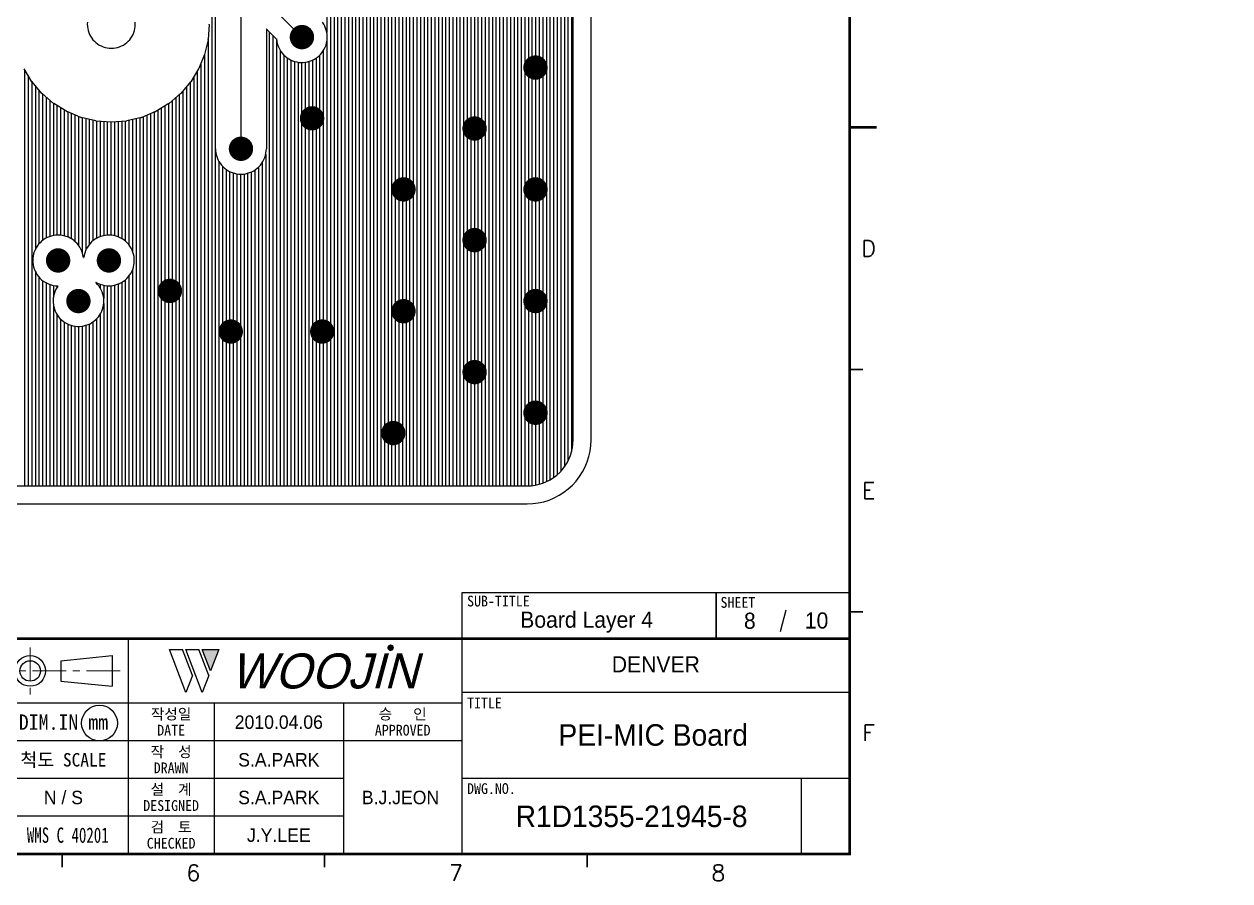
# Model space of a CAD drawing. Extents: x 295 to 953, y 10 to 290.
# Drawn here: x 728.7 to 952.6, y 10 to 169.2 of the extents above; entities that cross this region are included whole.
import ezdxf
from ezdxf.enums import TextEntityAlignment as Align

# ---------------------------------------------------------------- set-up
doc = ezdxf.new("R2010")
doc.units = 0
doc.header["$LTSCALE"] = 5
doc.header["$MEASUREMENT"] = 0
doc.linetypes.add('CENTER', pattern=[2, 1.25, -0.25, 0.25, -0.25])
doc.layers.get('0').update_dxf_attribs({"linetype": 'CONTINUOUS', "lineweight": 25})
for name, color, linetype, lineweight in [('2', 2, 'CENTER', 13), ('4', 4, 'CONTINUOUS', 18), ('6', 6, 'CONTINUOUS', 13)]:
    doc.layers.add(name, color=color, linetype=linetype, lineweight=lineweight)
for name, color, linetype in [('ART004_PHO', 10, 'CONTINUOUS'), ('SHEET', 3, 'CONTINUOUS'), ('문자', 4, 'CONTINUOUS'), ('테두리', 3, 'CONTINUOUS')]:
    doc.layers.add(name, color=color, linetype=linetype)
doc.styles.add('MARK', font='ARLRDBD.TTF')
doc.styles.get("Standard").update_dxf_attribs({"font": 'simplex.shx'})
doc.styles.add('굴림', font='')
doc.styles.add('굴림체', font='')
doc.styles.get('굴림').set_extended_font_data('Gulim')
doc.styles.get('굴림체').set_extended_font_data('GulimChe')

# ---------------------------------------------------------------- blocks, each defined once
blk = doc.blocks.new('B')
at = {"layer": '문자'}
blk.add_hatch(color=256, dxfattribs=at).paths.add_polyline_path([(13.79, 10), (15.31, 6), (16.84, 10)])
at = {"color": 4, "const_width": 0.6}
blk.add_lwpolyline([(48.46, 10.32, 1), (49.06, 10.32, 1)], format="xyb", close=True, dxfattribs=at)
at = {"layer": '문자'}
for p, q in [((10.73, 2), (7.68, 10)), ((7.68, 10), (10.09, 10)), ((11.94, 5.16), (10.09, 10)), ((10.73, 10), (13.15, 10)), ((13.79, 2), (10.73, 10)), ((14.99, 5.16), (13.15, 10)), ((13.79, 10), (16.84, 10)), ((15.31, 6), (13.79, 10)), ((16.84, 10), (15.31, 6)), ((11.94, 5.16), (10.73, 2)), ((14.99, 5.16), (13.79, 2))]:
    blk.add_line(p, q, dxfattribs=at)
at = {"layer": '문자', "style": 'MARK', "oblique": 15}
blk.add_text('WOOJIN', height=6.5, dxfattribs=at).set_placement((36.4, 6), align=Align.MIDDLE_CENTER)
blk = doc.blocks.new('C')
at = {"layer": '2'}
for p, q in [((252.83, 53.35), (252.83, 44.65)), ((269.53, 49), (248.48, 49))]:
    blk.add_line(p, q, dxfattribs=at)
at = {"layer": 'SHEET'}
for p, q in [((393.14, 60.3), (392.07, 56.28)), ((271, 55), (271, 15)), ((271, 55), (271, 15)), ((333, 55), (333, 15)), ((405, 45), (333, 45)), ((333, 43), (247, 43)), ((287, 43), (287, 15)), ((311, 43), (311, 15)), ((333, 36), (247, 36)), ((311, 29), (247, 29)), ((405, 29), (333, 29)), ((396, 29), (396, 15)), ((311, 22), (227, 22))]:
    blk.add_line(p, q, dxfattribs=at)
at = {"layer": 'SHEET', "color": 4}
for p, q in [((258.53, 50.9), (268.03, 51.85)), ((268.03, 51.85), (268.03, 46.15)), ((258.53, 50.9), (258.53, 47.1)), ((258.53, 47.1), (268.03, 46.15))]:
    blk.add_line(p, q, dxfattribs=at)
at = {"layer": 'SHEET'}
for points in [[(333, 55), (380.19, 55), (380.19, 63.49), (333, 63.49)], [(380.19, 55), (405, 55), (405, 63.49), (380.19, 63.49)]]:
    blk.add_lwpolyline(points, close=True, dxfattribs=at)
at = {"layer": 'SHEET', "color": 4}
for radius in [2.85, 1.9]:
    blk.add_circle((252.83, 49), radius, dxfattribs=at)
at = {"layer": 'SHEET'}
blk.add_circle((265.7, 39.32), 3.32, dxfattribs=at)
at = {"layer": '테두리'}
blk.add_line((405, 285), (405, 15), dxfattribs=at)
for points, const_width in [([(15, 285), (15, 15), (405, 15), (405, 285), (15, 285)], 0.5), ([(410, 150), (405, 150)], 0.5), ([(407.5, 105), (405, 105)], 0.3), ([(407.5, 60), (405, 60)], 0.3), ([(15, 55), (405, 55)], 0.5), ([(258.75, 12.5), (258.75, 15)], 0.3), ([(307.5, 12.5), (307.5, 15)], 0.3), ([(356.25, 12.5), (356.25, 15)], 0.3)]:
    blk.add_lwpolyline(points, dxfattribs=dict(at, const_width=const_width))
blk.add_blockref('B', (271, 43))
at = {"layer": '문자'}
for s, p in [('D', (408.5, 127.5)), ('E', (408.5, 82.5)), ('F', (408.5, 37.5)), ('6', (283.12, 11.5)), ('7', (331.88, 11.5)), ('8', (380.62, 11.5))]:
    blk.add_text(s, height=3, dxfattribs=at).set_placement(p, align=Align.MIDDLE)
at = {"layer": '문자', "style": '굴림체'}
for s, height, p in [('SUB-TITLE', 2, (339.77, 61.98)), ('SHEET', 2, (384.24, 61.74)), ('DIM.IN mm', 2.85, (259, 39.5)), ('작성일', 2, (279, 41)), ('승   인', 2, (322, 41)), ('DATE', 2, (279, 38)), ('APPROVED', 2, (322, 38)), ('척도 SCALE', 2.5, (259, 32.5)), ('작  성', 2, (279, 34)), ('DRAWN', 2, (279, 31)), ('설  계', 2, (279, 27)), ('DESIGNED', 2, (279, 24)), ('검  토', 2, (279, 20)), ('CHECKED', 2, (279, 17))]:
    blk.add_text(s, height=height, dxfattribs=at).set_placement(p, align=Align.MIDDLE_CENTER)
for s, p in [('TITLE', (333.95, 42.05)), ('DWG.NO.', (333.95, 26.15))]:
    blk.add_text(s, height=2, dxfattribs=at).set_placement(p)
at = {"layer": '문자', "style": '굴림체', "width": 0.75}
blk.add_text('공차 적용기준 : WMS C 40201', height=2.85, dxfattribs=at).set_placement((249, 18.5), align=Align.MIDDLE_CENTER)

msp = doc.modelspace()

# ---------------------------------------------------------------- linework, layer by layer
at = {"const_width": 2.26}
for points in [[(780.27, 167.89, 1), (780.27, 165.62, 1)], [(823.64, 162.23, 1), (823.64, 159.97, 1)], [(782.15, 152.8, 1), (782.15, 150.54, 1)], [(812.33, 150.91, 1), (812.33, 148.65, 1)], [(768.95, 147.14, 1), (768.95, 144.88, 1)], [(799.12, 139.6, 1), (799.12, 137.33, 1)], [(823.64, 139.6, 1), (823.64, 137.33, 1)], [(812.33, 130.17, 1), (812.33, 127.9, 1)], [(735, 126.4, 1), (735, 124.13, 1)], [(744.43, 126.4, 1), (744.43, 124.13, 1)], [(755.75, 120.74, 1), (755.75, 118.47, 1)], [(738.77, 118.85, 1), (738.77, 116.59, 1)], [(823.64, 118.85, 1), (823.64, 116.59, 1)], [(799.12, 116.97, 1), (799.12, 114.7, 1)], [(767.06, 113.19, 1), (767.06, 110.93, 1)], [(784.04, 113.19, 1), (784.04, 110.93, 1)], [(812.33, 105.65, 1), (812.33, 103.39, 1)], [(823.64, 98.11, 1), (823.64, 95.84, 1)], [(797.24, 94.33, 1), (797.24, 92.07, 1)]]:
    msp.add_lwpolyline(points, format="xyb", close=True, dxfattribs=at)
at = {"layer": 'ART004_PHO', "color": 7}
for p, q in [((784.9, 254.9), (784.9, 167.63)), ((785.56, 254.9), (785.56, 83.39)), ((786.23, 254.9), (786.23, 83.39)), ((786.9, 254.9), (786.9, 83.39)), ((787.57, 254.9), (787.57, 83.39)), ((788.24, 254.9), (788.24, 83.39)), ((788.91, 254.9), (788.91, 83.39)), ((789.57, 254.9), (789.57, 83.39)), ((790.24, 254.9), (790.24, 83.39)), ((790.91, 254.9), (790.91, 83.39)), ((791.58, 254.9), (791.58, 83.39)), ((792.25, 254.9), (792.25, 83.39)), ((792.92, 254.9), (792.92, 83.39)), ((793.58, 254.9), (793.58, 83.39)), ((794.25, 254.9), (794.25, 83.39)), ((794.92, 254.9), (794.92, 83.39)), ((795.59, 254.9), (795.59, 83.39)), ((796.26, 254.9), (796.26, 83.39)), ((796.92, 254.9), (796.92, 83.39)), ((797.59, 254.9), (797.59, 83.39)), ((798.26, 254.9), (798.26, 83.39)), ((798.93, 254.9), (798.93, 83.39)), ((799.6, 254.9), (799.6, 83.39)), ((800.27, 254.9), (800.27, 83.39)), ((800.93, 254.9), (800.93, 83.39)), ((801.6, 254.9), (801.6, 83.39)), ((811.63, 254.9), (811.63, 83.39)), ((812.29, 254.9), (812.29, 83.39)), ((812.96, 254.9), (812.96, 83.39)), ((813.63, 254.9), (813.63, 83.39)), ((814.3, 254.9), (814.3, 83.39)), ((814.97, 254.9), (814.97, 83.39)), ((815.64, 254.9), (815.64, 83.39)), ((816.3, 254.9), (816.3, 83.39)), ((816.97, 254.9), (816.97, 83.39)), ((817.64, 254.9), (817.64, 83.39)), ((818.31, 254.9), (818.31, 83.39)), ((818.98, 254.9), (818.98, 83.39)), ((819.65, 254.9), (819.65, 83.39)), ((820.31, 254.9), (820.31, 83.39)), ((820.98, 254.9), (820.98, 83.39)), ((821.65, 254.9), (821.65, 83.39)), ((822.32, 254.9), (822.32, 83.39)), ((822.99, 254.86), (822.99, 83.43)), ((823.65, 254.76), (823.65, 83.53)), ((824.32, 254.61), (824.32, 83.68)), ((824.99, 254.4), (824.99, 83.89)), ((825.66, 254.13), (825.66, 84.17)), ((826.33, 253.78), (826.33, 84.51)), ((827, 253.36), (827, 84.93)), ((827.66, 252.84), (827.66, 85.45)), ((828.33, 252.2), (828.33, 86.09)), ((829, 251.39), (829, 86.9)), ((829.67, 250.31), (829.67, 87.98)), ((830.34, 248.61), (830.34, 89.69)), ((830.64, 91.93), (830.64, 246.37)), ((833.98, 91.93), (833.98, 246.37)), ((802.27, 231.07), (802.27, 83.39)), ((810.96, 230.81), (810.96, 83.39)), ((802.94, 229.88), (802.94, 83.39)), ((803.61, 229.18), (803.61, 83.39)), ((804.28, 228.7), (804.28, 83.39)), ((804.94, 228.38), (804.94, 83.39)), ((808.95, 228.64), (808.95, 83.39)), ((809.62, 229.09), (809.62, 83.39)), ((810.29, 229.75), (810.29, 83.39)), ((805.61, 228.17), (805.61, 83.39)), ((806.28, 228.07), (806.28, 83.39)), ((806.95, 228.06), (806.95, 83.39)), ((807.62, 228.15), (807.62, 83.39)), ((808.29, 228.34), (808.29, 83.39)), ((768.95, 195.04), (768.95, 146.01)), ((763.51, 193.82), (763.51, 83.39)), ((764.18, 193.15), (764.18, 83.39)), ((764.24, 146.01), (764.24, 193.08)), ((776.49, 170.53), (780.27, 166.75)), ((740.44, 169.53), (740.42, 169.15)), ((740.42, 169.15), (740.44, 168.76)), ((740.44, 168.76), (740.49, 168.37)), ((740.49, 168.37), (740.57, 167.99)), ((740.57, 167.99), (740.69, 167.62)), ((749.06, 167.62), (749.18, 167.99)), ((749.18, 167.99), (749.26, 168.37)), ((749.26, 168.37), (749.32, 168.76)), ((749.33, 169.15), (749.32, 169.53)), ((749.32, 168.76), (749.33, 169.15)), ((763.07, 169.12), (762.85, 166.33)), ((763.07, 169.15), (763.07, 169.17)), ((763.07, 169.12), (763.07, 169.15)), ((773.67, 168.24), (773.66, 168.24)), ((773.66, 168.24), (773.66, 168.24)), ((773.66, 168.24), (773.66, 168.23)), ((773.66, 168.23), (773.66, 146.01)), ((773.66, 168.23), (773.66, 168.23)), ((773.66, 168.23), (773.66, 168.23)), ((773.68, 168.25), (773.67, 168.25)), ((773.67, 168.25), (773.67, 168.25)), ((773.67, 168.25), (773.67, 168.25)), ((773.67, 168.25), (773.67, 168.24)), ((773.67, 168.24), (773.67, 168.24)), ((773.69, 168.26), (773.68, 168.26)), ((773.68, 168.26), (773.68, 168.26)), ((773.68, 168.26), (773.68, 168.26)), ((773.68, 168.26), (773.68, 168.25)), ((773.7, 168.26), (773.69, 168.26)), ((773.69, 168.26), (773.69, 168.26)), ((773.69, 168.26), (773.69, 168.26)), ((773.71, 168.26), (773.7, 168.26)), ((773.7, 168.26), (773.7, 168.26)), ((773.7, 168.26), (773.7, 168.26)), ((773.7, 168.26), (773.7, 168.26)), ((773.72, 168.26), (773.71, 168.26)), ((773.71, 168.26), (773.71, 168.26)), ((773.71, 168.26), (773.71, 168.26)), ((773.72, 168.25), (773.72, 168.26)), ((773.72, 168.26), (773.72, 168.26)), ((773.72, 168.26), (773.72, 168.26)), ((773.73, 168.25), (773.72, 168.25)), ((773.73, 168.25), (773.73, 168.25)), ((773.73, 168.25), (773.84, 168.12)), ((773.84, 168.12), (773.96, 167.99)), ((775.56, 166.4), (773.96, 167.99)), ((784.31, 169.17), (784.09, 169.51)), ((784.5, 168.82), (784.31, 169.17)), ((784.66, 168.45), (784.5, 168.82)), ((784.79, 168.06), (784.66, 168.45)), ((784.89, 167.67), (784.79, 168.06)), ((740.69, 167.62), (740.84, 167.26)), ((740.84, 167.26), (741.02, 166.92)), ((741.02, 166.92), (741.23, 166.59)), ((741.23, 166.59), (741.46, 166.28)), ((741.46, 166.28), (741.73, 166)), ((741.73, 166), (742.01, 165.73)), ((742.01, 165.73), (742.32, 165.5)), ((747.43, 165.5), (747.74, 165.73)), ((747.74, 165.73), (748.03, 166)), ((748.03, 166), (748.29, 166.28)), ((748.29, 166.28), (748.53, 166.59)), ((748.53, 166.59), (748.74, 166.92)), ((748.74, 166.92), (748.92, 167.26)), ((748.92, 167.26), (749.06, 167.62)), ((762.84, 166.27), (762.19, 163.55)), ((762.84, 166.3), (762.85, 166.33)), ((762.84, 166.27), (762.84, 166.3)), ((762.84, 166.29), (762.84, 83.39)), ((774.2, 167.75), (774.2, 83.39)), ((774.87, 167.08), (774.87, 83.39)), ((775.54, 166.41), (775.54, 83.39)), ((775.56, 166.39), (775.56, 166.4)), ((775.56, 166.4), (775.56, 166.4)), ((775.57, 166.38), (775.56, 166.39)), ((775.56, 166.39), (775.56, 166.39)), ((775.56, 166.39), (775.56, 166.39)), ((775.56, 166.39), (775.56, 166.39)), ((775.57, 166.37), (775.57, 166.38)), ((775.57, 166.38), (775.57, 166.38)), ((775.57, 166.38), (775.57, 166.38)), ((775.57, 166.37), (775.62, 165.97)), ((775.62, 165.97), (775.7, 165.58)), ((784.85, 165.67), (784.93, 166.06)), ((784.95, 167.27), (784.89, 167.67)), ((784.9, 165.88), (784.9, 83.39)), ((784.93, 166.06), (784.97, 166.47)), ((784.98, 166.87), (784.95, 167.27)), ((784.97, 166.47), (784.98, 166.87)), ((742.32, 165.5), (742.65, 165.29)), ((742.65, 165.29), (742.99, 165.11)), ((742.99, 165.11), (743.35, 164.96)), ((743.35, 164.96), (743.72, 164.84)), ((743.72, 164.84), (744.1, 164.76)), ((744.1, 164.76), (744.49, 164.71)), ((744.49, 164.71), (744.88, 164.69)), ((744.88, 164.69), (745.27, 164.71)), ((745.27, 164.71), (745.65, 164.76)), ((745.65, 164.76), (746.03, 164.84)), ((746.03, 164.84), (746.4, 164.96)), ((746.4, 164.96), (746.76, 165.11)), ((746.76, 165.11), (747.11, 165.29)), ((747.11, 165.29), (747.43, 165.5)), ((762.17, 163.5), (761.1, 160.91)), ((762.17, 163.5), (762.18, 163.52)), ((762.18, 163.52), (762.19, 163.55)), ((762.18, 163.52), (762.18, 83.39)), ((775.7, 165.58), (775.82, 165.19)), ((775.82, 165.19), (775.97, 164.82)), ((775.97, 164.82), (776.15, 164.46)), ((776.15, 164.46), (776.36, 164.11)), ((776.21, 164.35), (776.21, 83.39)), ((776.36, 164.11), (776.6, 163.79)), ((776.6, 163.79), (776.87, 163.49)), ((776.87, 163.49), (777.16, 163.21)), ((776.88, 163.48), (776.88, 83.39)), ((783.44, 163.27), (783.72, 163.55)), ((783.72, 163.55), (783.98, 163.86)), ((783.98, 163.86), (784.22, 164.19)), ((784.22, 164.19), (784.42, 164.54)), ((784.23, 164.2), (784.23, 83.39)), ((784.42, 164.54), (784.6, 164.9)), ((784.6, 164.9), (784.74, 165.28)), ((784.74, 165.28), (784.85, 165.67)), ((761.51, 161.9), (761.51, 83.39)), ((777.16, 163.21), (777.48, 162.95)), ((777.48, 162.95), (777.81, 162.73)), ((777.55, 162.91), (777.55, 83.39)), ((777.81, 162.73), (778.17, 162.53)), ((778.17, 162.53), (778.53, 162.37)), ((778.21, 162.51), (778.21, 83.39)), ((778.53, 162.37), (778.92, 162.24)), ((778.88, 162.25), (778.88, 83.39)), ((778.92, 162.24), (779.31, 162.14)), ((779.31, 162.14), (779.71, 162.07)), ((779.55, 162.1), (779.55, 83.39)), ((779.71, 162.07), (780.11, 162.04)), ((780.11, 162.04), (780.51, 162.05)), ((780.22, 162.04), (780.22, 83.39)), ((780.51, 162.05), (780.91, 162.09)), ((780.89, 162.08), (780.89, 83.39)), ((780.91, 162.09), (781.31, 162.16)), ((781.31, 162.16), (781.7, 162.27)), ((781.56, 162.22), (781.56, 83.39)), ((781.7, 162.27), (782.08, 162.4)), ((782.08, 162.4), (782.45, 162.58)), ((782.22, 162.47), (782.22, 83.39)), ((782.45, 162.58), (782.8, 162.78)), ((782.8, 162.78), (783.13, 163.01)), ((782.89, 162.84), (782.89, 83.39)), ((783.13, 163.01), (783.44, 163.27)), ((783.56, 163.38), (783.56, 83.39)), ((730.14, 158.48), (728.68, 160.86)), ((728.76, 160.73), (728.76, 83.39)), ((729.43, 159.64), (729.43, 83.39)), ((761.07, 160.86), (759.61, 158.48)), ((760.17, 159.39), (760.17, 83.39)), ((760.84, 160.48), (760.84, 83.39)), ((761.07, 160.86), (761.09, 160.89)), ((761.09, 160.89), (761.1, 160.91)), ((730.1, 158.55), (730.1, 83.39)), ((730.14, 158.48), (730.16, 158.45)), ((730.16, 158.45), (730.18, 158.43)), ((731.99, 156.3), (730.18, 158.43)), ((730.77, 157.74), (730.77, 127.33)), ((731.44, 156.96), (731.44, 128.35)), ((759.58, 158.43), (757.76, 156.3)), ((758.17, 156.78), (758.17, 83.39)), ((758.83, 157.56), (758.83, 83.39)), ((759.5, 158.34), (759.5, 83.39)), ((759.58, 158.43), (759.59, 158.45)), ((759.59, 158.45), (759.61, 158.48)), ((731.99, 156.3), (732.01, 156.28)), ((732.01, 156.28), (732.04, 156.26)), ((734.16, 154.45), (732.04, 156.26)), ((732.1, 156.2), (732.1, 128.98)), ((732.77, 155.63), (732.77, 129.42)), ((733.44, 155.06), (733.44, 129.71)), ((734.11, 154.49), (734.11, 129.89)), ((757.72, 156.26), (755.59, 154.45)), ((756.16, 154.93), (756.16, 83.39)), ((756.83, 155.5), (756.83, 83.39)), ((757.5, 156.07), (757.5, 83.39)), ((757.72, 156.26), (757.74, 156.28)), ((757.74, 156.28), (757.76, 156.3)), ((734.16, 154.45), (734.18, 154.43)), ((734.18, 154.43), (734.21, 154.41)), ((736.59, 152.95), (734.21, 154.41)), ((734.78, 154.06), (734.78, 129.97)), ((735.45, 153.65), (735.45, 129.96)), ((736.11, 153.25), (736.11, 129.84)), ((736.59, 152.95), (736.62, 152.94)), ((736.62, 152.94), (736.65, 152.92)), ((739.23, 151.85), (736.65, 152.92)), ((736.78, 152.87), (736.78, 129.63)), ((737.45, 152.59), (737.45, 129.29)), ((738.12, 152.31), (738.12, 128.8)), ((753.11, 152.92), (750.53, 151.85)), ((751.48, 152.25), (751.48, 83.39)), ((752.15, 152.53), (752.15, 83.39)), ((752.82, 152.81), (752.82, 83.39)), ((753.11, 152.92), (753.14, 152.94)), ((753.14, 152.94), (753.16, 152.95)), ((755.55, 154.41), (753.16, 152.95)), ((753.49, 153.15), (753.49, 83.39)), ((754.16, 153.56), (754.16, 83.39)), ((754.83, 153.97), (754.83, 83.39)), ((755.49, 154.38), (755.49, 83.39)), ((755.55, 154.41), (755.57, 154.43)), ((755.57, 154.43), (755.59, 154.45)), ((738.79, 152.04), (738.79, 128.07)), ((739.23, 151.85), (739.26, 151.84)), ((739.26, 151.84), (739.28, 151.84)), ((742, 151.18), (739.28, 151.84)), ((739.46, 151.8), (739.46, 126.81)), ((740.12, 151.64), (740.12, 127.18)), ((740.79, 151.47), (740.79, 128.26)), ((741.46, 151.31), (741.46, 128.92)), ((742, 151.18), (742.03, 151.18)), ((742.03, 151.18), (742.06, 151.17)), ((744.85, 150.96), (742.06, 151.17)), ((742.13, 151.17), (742.13, 129.38)), ((742.8, 151.12), (742.8, 129.68)), ((743.46, 151.06), (743.46, 129.88)), ((744.13, 151.01), (744.13, 129.97)), ((744.8, 150.96), (744.8, 129.96)), ((744.85, 150.96), (744.88, 150.95)), ((744.88, 150.95), (744.91, 150.96)), ((747.69, 151.17), (744.91, 150.96)), ((745.47, 151), (745.47, 129.86)), ((746.14, 151.05), (746.14, 129.66)), ((746.81, 151.11), (746.81, 129.34)), ((747.47, 151.16), (747.47, 128.86)), ((747.69, 151.17), (747.72, 151.18)), ((747.72, 151.18), (747.75, 151.18)), ((750.47, 151.84), (747.75, 151.18)), ((748.14, 151.28), (748.14, 128.17)), ((748.81, 151.44), (748.81, 127.01)), ((749.48, 151.6), (749.48, 83.39)), ((750.15, 151.76), (750.15, 83.39)), ((750.47, 151.84), (750.5, 151.84)), ((750.5, 151.84), (750.53, 151.85)), ((750.82, 151.97), (750.82, 83.39)), ((764.24, 146.01), (764.25, 145.6)), ((764.25, 145.6), (764.31, 145.19)), ((773.59, 145.19), (773.64, 145.6)), ((773.64, 145.6), (773.66, 146.01)), ((764.31, 145.19), (764.4, 144.79)), ((764.4, 144.79), (764.52, 144.4)), ((764.52, 144.4), (764.68, 144.02)), ((764.68, 144.02), (764.87, 143.65)), ((764.85, 143.69), (764.85, 83.39)), ((764.87, 143.65), (765.09, 143.31)), ((765.09, 143.31), (765.34, 142.98)), ((772.56, 142.98), (772.81, 143.31)), ((772.81, 143.31), (773.03, 143.65)), ((772.87, 143.39), (772.87, 83.39)), ((773.03, 143.65), (773.22, 144.02)), ((773.22, 144.02), (773.38, 144.4)), ((773.38, 144.4), (773.5, 144.79)), ((773.5, 144.79), (773.59, 145.19)), ((773.54, 144.92), (773.54, 83.39)), ((765.34, 142.98), (765.62, 142.68)), ((765.52, 142.78), (765.52, 83.39)), ((765.62, 142.68), (765.92, 142.4)), ((765.92, 142.4), (766.25, 142.15)), ((766.19, 142.19), (766.19, 83.39)), ((766.25, 142.15), (766.59, 141.93)), ((766.59, 141.93), (766.96, 141.74)), ((766.85, 141.79), (766.85, 83.39)), ((766.96, 141.74), (767.34, 141.58)), ((767.34, 141.58), (767.73, 141.46)), ((767.52, 141.52), (767.52, 83.39)), ((767.73, 141.46), (768.13, 141.37)), ((768.13, 141.37), (768.54, 141.31)), ((768.19, 141.36), (768.19, 83.39)), ((768.54, 141.31), (768.95, 141.3)), ((768.86, 141.3), (768.86, 83.39)), ((768.95, 141.3), (769.36, 141.31)), ((769.36, 141.31), (769.77, 141.37)), ((769.53, 141.33), (769.53, 83.39)), ((769.77, 141.37), (770.17, 141.46)), ((770.17, 141.46), (770.56, 141.58)), ((770.19, 141.46), (770.19, 83.39)), ((770.56, 141.58), (770.94, 141.74)), ((770.86, 141.7), (770.86, 83.39)), ((770.94, 141.74), (771.31, 141.93)), ((771.31, 141.93), (771.65, 142.15)), ((771.53, 142.07), (771.53, 83.39)), ((771.65, 142.15), (771.98, 142.4)), ((771.98, 142.4), (772.28, 142.68)), ((772.2, 142.6), (772.2, 83.39)), ((772.28, 142.68), (772.56, 142.98)), ((734.11, 129.89), (733.72, 129.8)), ((734.51, 129.95), (734.11, 129.89)), ((734.92, 129.98), (734.51, 129.95)), ((735.33, 129.97), (734.92, 129.98)), ((735.73, 129.92), (735.33, 129.97)), ((736.13, 129.84), (735.73, 129.92)), ((743.74, 129.93), (743.34, 129.85)), ((744.15, 129.97), (743.74, 129.93)), ((744.56, 129.98), (744.15, 129.97)), ((744.96, 129.95), (744.56, 129.98)), ((745.37, 129.88), (744.96, 129.95)), ((745.76, 129.79), (745.37, 129.88)), ((731.13, 127.94), (730.91, 127.6)), ((731.37, 128.27), (731.13, 127.94)), ((731.64, 128.57), (731.37, 128.27)), ((731.94, 128.85), (731.64, 128.57)), ((732.26, 129.1), (731.94, 128.85)), ((732.6, 129.32), (732.26, 129.1)), ((732.96, 129.51), (732.6, 129.32)), ((733.33, 129.67), (732.96, 129.51)), ((733.72, 129.8), (733.33, 129.67)), ((736.52, 129.73), (736.13, 129.84)), ((736.9, 129.58), (736.52, 129.73)), ((737.26, 129.4), (736.9, 129.58)), ((737.61, 129.19), (737.26, 129.4)), ((737.94, 128.95), (737.61, 129.19)), ((738.24, 128.69), (737.94, 128.95)), ((738.53, 128.39), (738.24, 128.69)), ((738.78, 128.08), (738.53, 128.39)), ((739.01, 127.74), (738.78, 128.08)), ((739.21, 127.39), (739.01, 127.74)), ((740.43, 127.76), (740.23, 127.41)), ((740.67, 128.1), (740.43, 127.76)), ((740.92, 128.41), (740.67, 128.1)), ((741.21, 128.7), (740.92, 128.41)), ((741.52, 128.97), (741.21, 128.7)), ((741.85, 129.21), (741.52, 128.97)), ((742.2, 129.42), (741.85, 129.21)), ((742.57, 129.59), (742.2, 129.42)), ((742.95, 129.74), (742.57, 129.59)), ((743.34, 129.85), (742.95, 129.74)), ((746.15, 129.65), (745.76, 129.79)), ((746.52, 129.49), (746.15, 129.65)), ((746.88, 129.29), (746.52, 129.49)), ((747.22, 129.07), (746.88, 129.29)), ((747.54, 128.81), (747.22, 129.07)), ((747.83, 128.53), (747.54, 128.81)), ((748.1, 128.22), (747.83, 128.53)), ((748.34, 127.89), (748.1, 128.22)), ((748.56, 127.55), (748.34, 127.89)), ((730.31, 125.68), (730.29, 125.27)), ((730.36, 126.08), (730.31, 125.68)), ((730.45, 126.48), (730.36, 126.08)), ((730.57, 126.86), (730.45, 126.48)), ((730.72, 127.24), (730.57, 126.86)), ((730.91, 127.6), (730.72, 127.24)), ((739.38, 127.02), (739.21, 127.39)), ((739.51, 126.63), (739.38, 127.02)), ((739.61, 126.24), (739.51, 126.63)), ((739.68, 125.84), (739.61, 126.24)), ((739.68, 125.84), (739.68, 125.84)), ((739.68, 125.84), (739.68, 125.83)), ((739.68, 125.83), (739.68, 125.83)), ((739.68, 125.83), (739.68, 125.83)), ((739.68, 125.83), (739.69, 125.83)), ((739.69, 125.83), (739.69, 125.82)), ((739.69, 125.82), (739.69, 125.82)), ((739.69, 125.82), (739.69, 125.82)), ((739.69, 125.82), (739.69, 125.82)), ((739.69, 125.82), (739.7, 125.81)), ((739.7, 125.81), (739.7, 125.81)), ((739.7, 125.81), (739.7, 125.81)), ((739.7, 125.81), (739.7, 125.81)), ((739.7, 125.81), (739.71, 125.81)), ((739.71, 125.81), (739.71, 125.81)), ((739.71, 125.81), (739.71, 125.81)), ((739.71, 125.81), (739.72, 125.81)), ((739.72, 125.81), (739.72, 125.81)), ((739.72, 125.81), (739.72, 125.81)), ((739.72, 125.81), (739.73, 125.81)), ((739.73, 125.81), (739.73, 125.81)), ((739.73, 125.81), (739.73, 125.81)), ((739.73, 125.81), (739.74, 125.81)), ((739.74, 125.81), (739.74, 125.82)), ((739.74, 125.82), (739.74, 125.82)), ((739.74, 125.82), (739.75, 125.82)), ((739.74, 125.81), (739.74, 125.81)), ((739.82, 126.26), (739.75, 125.84)), ((739.75, 125.83), (739.75, 125.84)), ((739.75, 125.84), (739.75, 125.84)), ((739.75, 125.82), (739.75, 125.83)), ((739.75, 125.83), (739.75, 125.83)), ((739.75, 125.83), (739.75, 125.83)), ((739.75, 125.83), (739.75, 125.83)), ((739.75, 125.82), (739.75, 125.82)), ((739.93, 126.65), (739.82, 126.26)), ((740.06, 127.04), (739.93, 126.65)), ((740.23, 127.41), (740.06, 127.04)), ((748.74, 127.18), (748.56, 127.55)), ((748.89, 126.8), (748.74, 127.18)), ((749, 126.41), (748.89, 126.8)), ((749.09, 126.01), (749, 126.41)), ((749.13, 125.61), (749.09, 126.01)), ((749.14, 125.2), (749.13, 125.61)), ((730.29, 125.27), (730.31, 124.86)), ((730.31, 124.86), (730.36, 124.46)), ((730.36, 124.46), (730.44, 124.06)), ((730.44, 124.06), (730.56, 123.68)), ((730.56, 123.68), (730.72, 123.3)), ((730.72, 123.3), (730.9, 122.94)), ((730.77, 123.19), (730.77, 83.39)), ((748.49, 122.87), (748.68, 123.23)), ((748.68, 123.23), (748.84, 123.6)), ((748.81, 123.52), (748.81, 83.39)), ((748.84, 123.6), (748.97, 123.99)), ((748.97, 123.99), (749.06, 124.39)), ((749.06, 124.39), (749.12, 124.79)), ((749.12, 124.79), (749.14, 125.2)), ((730.9, 122.94), (731.12, 122.59)), ((731.12, 122.59), (731.36, 122.27)), ((731.36, 122.27), (731.63, 121.97)), ((731.44, 122.18), (731.44, 83.39)), ((731.63, 121.97), (731.93, 121.69)), ((731.93, 121.69), (732.25, 121.44)), ((732.1, 121.55), (732.1, 83.39)), ((732.25, 121.44), (732.59, 121.22)), ((732.59, 121.22), (732.95, 121.02)), ((732.77, 121.11), (732.77, 83.39)), ((732.95, 121.02), (733.32, 120.86)), ((742.04, 121.16), (742.03, 121.16)), ((742.03, 121.16), (742.03, 121.16)), ((742.03, 121.16), (742.03, 121.15)), ((742.03, 121.15), (742.03, 121.15)), ((742.03, 121.15), (742.03, 121.15)), ((742.03, 121.15), (742.03, 121.15)), ((742.03, 121.15), (742.03, 121.14)), ((742.03, 121.14), (742.03, 121.14)), ((742.03, 121.14), (742.03, 121.14)), ((742.03, 121.14), (742.03, 121.13)), ((742.03, 121.13), (742.03, 121.13)), ((742.03, 121.13), (742.03, 121.13)), ((742.03, 121.13), (742.04, 121.12)), ((742.05, 121.17), (742.04, 121.17)), ((742.04, 121.17), (742.04, 121.17)), ((742.04, 121.17), (742.04, 121.17)), ((742.04, 121.17), (742.04, 121.17)), ((742.04, 121.17), (742.04, 121.16)), ((742.04, 121.12), (742.04, 121.12)), ((742.04, 121.12), (742.04, 121.12)), ((742.04, 121.12), (742.04, 121.12)), ((742.34, 120.8), (742.04, 121.12)), ((742.06, 121.18), (742.05, 121.18)), ((742.05, 121.18), (742.05, 121.18)), ((742.05, 121.18), (742.05, 121.17)), ((742.07, 121.18), (742.06, 121.18)), ((742.06, 121.18), (742.06, 121.18)), ((742.06, 121.18), (742.06, 121.18)), ((742.08, 121.18), (742.07, 121.18)), ((742.07, 121.18), (742.07, 121.18)), ((742.07, 121.18), (742.07, 121.18)), ((742.07, 121.18), (742.07, 121.18)), ((742.09, 121.18), (742.08, 121.18)), ((742.08, 121.18), (742.08, 121.18)), ((742.08, 121.18), (742.08, 121.18)), ((742.09, 121.18), (742.45, 120.99)), ((742.13, 121.15), (742.13, 121.03)), ((742.45, 120.99), (742.83, 120.83)), ((746.03, 120.83), (746.4, 120.98)), ((746.4, 120.98), (746.77, 121.17)), ((746.77, 121.17), (747.11, 121.39)), ((746.81, 121.19), (746.81, 83.39)), ((747.11, 121.39), (747.44, 121.63)), ((747.44, 121.63), (747.74, 121.91)), ((747.47, 121.66), (747.47, 83.39)), ((747.74, 121.91), (748.02, 122.2)), ((748.02, 122.2), (748.27, 122.53)), ((748.14, 122.36), (748.14, 83.39)), ((748.27, 122.53), (748.49, 122.87)), ((733.32, 120.86), (733.7, 120.73)), ((733.44, 120.82), (733.44, 83.39)), ((733.7, 120.73), (734.1, 120.64)), ((734.1, 120.64), (734.5, 120.58)), ((734.11, 120.64), (734.11, 118.39)), ((734.25, 119.04), (734.15, 118.65)), ((734.38, 119.42), (734.25, 119.04)), ((734.54, 119.8), (734.38, 119.42)), ((734.5, 120.58), (734.93, 120.55)), ((734.74, 120.15), (734.54, 119.8)), ((734.96, 120.49), (734.74, 120.15)), ((734.78, 120.56), (734.78, 120.22)), ((734.94, 120.55), (734.93, 120.55)), ((734.95, 120.55), (734.94, 120.55)), ((734.94, 120.55), (734.94, 120.55)), ((734.94, 120.55), (734.94, 120.55)), ((734.94, 120.55), (734.94, 120.55)), ((734.95, 120.54), (734.95, 120.55)), ((734.95, 120.55), (734.95, 120.55)), ((734.96, 120.54), (734.95, 120.54)), ((734.96, 120.53), (734.96, 120.54)), ((734.96, 120.54), (734.96, 120.54)), ((734.96, 120.54), (734.96, 120.54)), ((734.96, 120.54), (734.96, 120.54)), ((734.97, 120.53), (734.96, 120.53)), ((734.96, 120.49), (734.97, 120.5)), ((734.96, 120.49), (734.96, 120.49)), ((734.97, 120.52), (734.97, 120.53)), ((734.97, 120.53), (734.97, 120.53)), ((734.97, 120.51), (734.97, 120.52)), ((734.97, 120.52), (734.97, 120.52)), ((734.97, 120.52), (734.97, 120.52)), ((734.97, 120.52), (734.97, 120.52)), ((734.97, 120.5), (734.97, 120.51)), ((734.97, 120.51), (734.97, 120.51)), ((734.97, 120.51), (734.97, 120.51)), ((734.97, 120.5), (734.97, 120.5)), ((734.97, 120.5), (734.97, 120.5)), ((742.59, 120.49), (742.34, 120.8)), ((742.82, 120.15), (742.59, 120.49)), ((742.8, 120.84), (742.8, 120.18)), ((743.01, 119.79), (742.82, 120.15)), ((742.83, 120.83), (743.22, 120.71)), ((743.17, 119.42), (743.01, 119.79)), ((743.3, 119.03), (743.17, 119.42)), ((743.22, 120.71), (743.61, 120.62)), ((743.4, 118.64), (743.3, 119.03)), ((743.46, 120.65), (743.46, 118.18)), ((743.61, 120.62), (744.02, 120.57)), ((744.02, 120.57), (744.43, 120.55)), ((744.13, 120.56), (744.13, 83.39)), ((744.43, 120.55), (744.83, 120.57)), ((744.8, 120.57), (744.8, 83.39)), ((744.83, 120.57), (745.24, 120.62)), ((745.24, 120.62), (745.64, 120.71)), ((745.47, 120.67), (745.47, 83.39)), ((745.64, 120.71), (746.03, 120.83)), ((746.14, 120.87), (746.14, 83.39)), ((734.09, 118.24), (734.06, 117.84)), ((734.06, 117.84), (734.07, 117.43)), ((734.07, 117.43), (734.11, 117.03)), ((734.15, 118.65), (734.09, 118.24)), ((734.11, 117.05), (734.11, 83.39)), ((734.11, 117.03), (734.19, 116.63)), ((734.19, 116.63), (734.3, 116.24)), ((743.25, 116.23), (743.36, 116.62)), ((743.36, 116.62), (743.44, 117.02)), ((743.46, 118.24), (743.4, 118.64)), ((743.44, 117.02), (743.48, 117.42)), ((743.49, 117.83), (743.46, 118.24)), ((743.46, 117.26), (743.46, 83.39)), ((743.48, 117.42), (743.49, 117.83)), ((734.3, 116.24), (734.44, 115.86)), ((734.44, 115.86), (734.62, 115.49)), ((734.62, 115.49), (734.83, 115.14)), ((734.78, 115.22), (734.78, 83.39)), ((734.83, 115.14), (735.06, 114.81)), ((735.06, 114.81), (735.33, 114.5)), ((735.33, 114.5), (735.62, 114.22)), ((735.45, 114.38), (735.45, 83.39)), ((735.62, 114.22), (735.93, 113.96)), ((741.61, 113.96), (741.92, 114.21)), ((741.92, 114.21), (742.21, 114.5)), ((742.13, 114.41), (742.13, 83.39)), ((742.21, 114.5), (742.48, 114.81)), ((742.48, 114.81), (742.72, 115.14)), ((742.72, 115.14), (742.92, 115.49)), ((742.8, 115.26), (742.8, 83.39)), ((742.92, 115.49), (743.1, 115.85)), ((743.1, 115.85), (743.25, 116.23)), ((735.93, 113.96), (736.27, 113.73)), ((736.11, 113.83), (736.11, 83.39)), ((736.27, 113.73), (736.62, 113.53)), ((736.62, 113.53), (736.99, 113.36)), ((736.78, 113.45), (736.78, 83.39)), ((736.99, 113.36), (737.37, 113.22)), ((737.37, 113.22), (737.76, 113.12)), ((737.45, 113.2), (737.45, 83.39)), ((737.76, 113.12), (738.16, 113.05)), ((738.12, 113.05), (738.12, 83.39)), ((738.16, 113.05), (738.57, 113.01)), ((738.57, 113.01), (738.97, 113.01)), ((738.79, 113.01), (738.79, 83.39)), ((738.97, 113.01), (739.38, 113.05)), ((739.38, 113.05), (739.78, 113.11)), ((739.46, 113.06), (739.46, 83.39)), ((739.78, 113.11), (740.17, 113.22)), ((740.12, 113.2), (740.12, 83.39)), ((740.17, 113.22), (740.55, 113.36)), ((740.55, 113.36), (740.92, 113.52)), ((740.79, 113.46), (740.79, 83.39)), ((740.92, 113.52), (741.28, 113.73)), ((741.28, 113.73), (741.61, 113.96)), ((741.46, 113.85), (741.46, 83.39)), ((830.6, 91.18), (830.64, 91.93)), ((833.93, 90.89), (833.98, 91.93)), ((830.12, 89.01), (830.35, 89.72)), ((830.35, 89.72), (830.51, 90.44)), ((830.51, 90.44), (830.6, 91.18)), ((833.57, 88.85), (833.8, 89.86)), ((833.8, 89.86), (833.93, 90.89)), ((829.09, 87.03), (829.49, 87.66)), ((829.49, 87.66), (829.84, 88.32)), ((829.84, 88.32), (830.12, 89.01)), ((832.86, 86.91), (833.26, 87.86)), ((833.26, 87.86), (833.57, 88.85)), ((827, 84.93), (827.59, 85.38)), ((827.59, 85.38), (828.14, 85.89)), ((828.14, 85.89), (828.64, 86.44)), ((828.64, 86.44), (829.09, 87.03)), ((831.2, 84.29), (831.83, 85.11)), ((831.83, 85.11), (832.39, 85.99)), ((832.39, 85.99), (832.86, 86.91)), ((548.86, 83.39), (822.1, 83.39)), ((822.1, 83.39), (822.84, 83.42)), ((822.84, 83.42), (823.58, 83.52)), ((823.58, 83.52), (824.31, 83.68)), ((824.31, 83.68), (825.02, 83.9)), ((825.02, 83.9), (825.71, 84.19)), ((825.71, 84.19), (826.37, 84.53)), ((826.37, 84.53), (827, 84.93)), ((829.73, 82.83), (830.5, 83.53)), ((830.5, 83.53), (831.2, 84.29)), ((825.17, 80.45), (826.16, 80.76)), ((826.16, 80.76), (827.12, 81.16)), ((827.12, 81.16), (828.04, 81.64)), ((828.04, 81.64), (828.91, 82.19)), ((828.91, 82.19), (829.73, 82.83)), ((548.86, 80.05), (822.1, 80.05)), ((822.1, 80.05), (823.13, 80.09)), ((823.13, 80.09), (824.16, 80.23)), ((824.16, 80.23), (825.17, 80.45))]:
    msp.add_line(p, q, dxfattribs=at)

# ---------------------------------------------------------------- block references
msp.add_blockref('C', (476.98, 0))

# ---------------------------------------------------------------- texts
at = {"color": 4, "style": '굴림'}
for s, p in [('2010.04.06', (775.98, 39.5)), ('S.A.PARK', (775.98, 32.5)), ('S.A.PARK', (775.98, 25.5)), ('B.J.JEON', (798.57, 25.5)), ('J.Y.LEE', (775.98, 18.5))]:
    msp.add_text(s, height=2.5, dxfattribs=at).set_placement(p, align=Align.MIDDLE_CENTER)
at = {"layer": '4', "style": '굴림'}
for s, p in [('Board Layer 4', (833.13, 58.53)), ('8', (863.44, 58.33)), ('10', (875.83, 58.38)), ('DENVER', (845.98, 50.24))]:
    msp.add_text(s, height=3, dxfattribs=at).set_placement(p, align=Align.MIDDLE_CENTER)
at = {"layer": '6', "color": 4, "char_height": 3, "attachment_point": 4, "style": '굴림체'}
for insert, width in [((905.28, 137.42), 36.962), ((952.58, 106.26), 52.2944), ((952.58, 102.14), 52.2944)]:
    msp.add_mtext('{\\f굴림|b0|i0|c129;\\C7;', dxfattribs=dict(at, insert=insert, width=width))
at = {"layer": '문자', "style": '굴림'}
for s, height, p in [('PEI-MIC Board', 4, (845.5, 37.11)), ('N / S', 2.5, (735.98, 25.5)), ('R1D1355-21945-8', 4, (841.48, 22))]:
    msp.add_text(s, height=height, dxfattribs=at).set_placement(p, align=Align.MIDDLE_CENTER)

doc.saveas('drawing.dxf')
